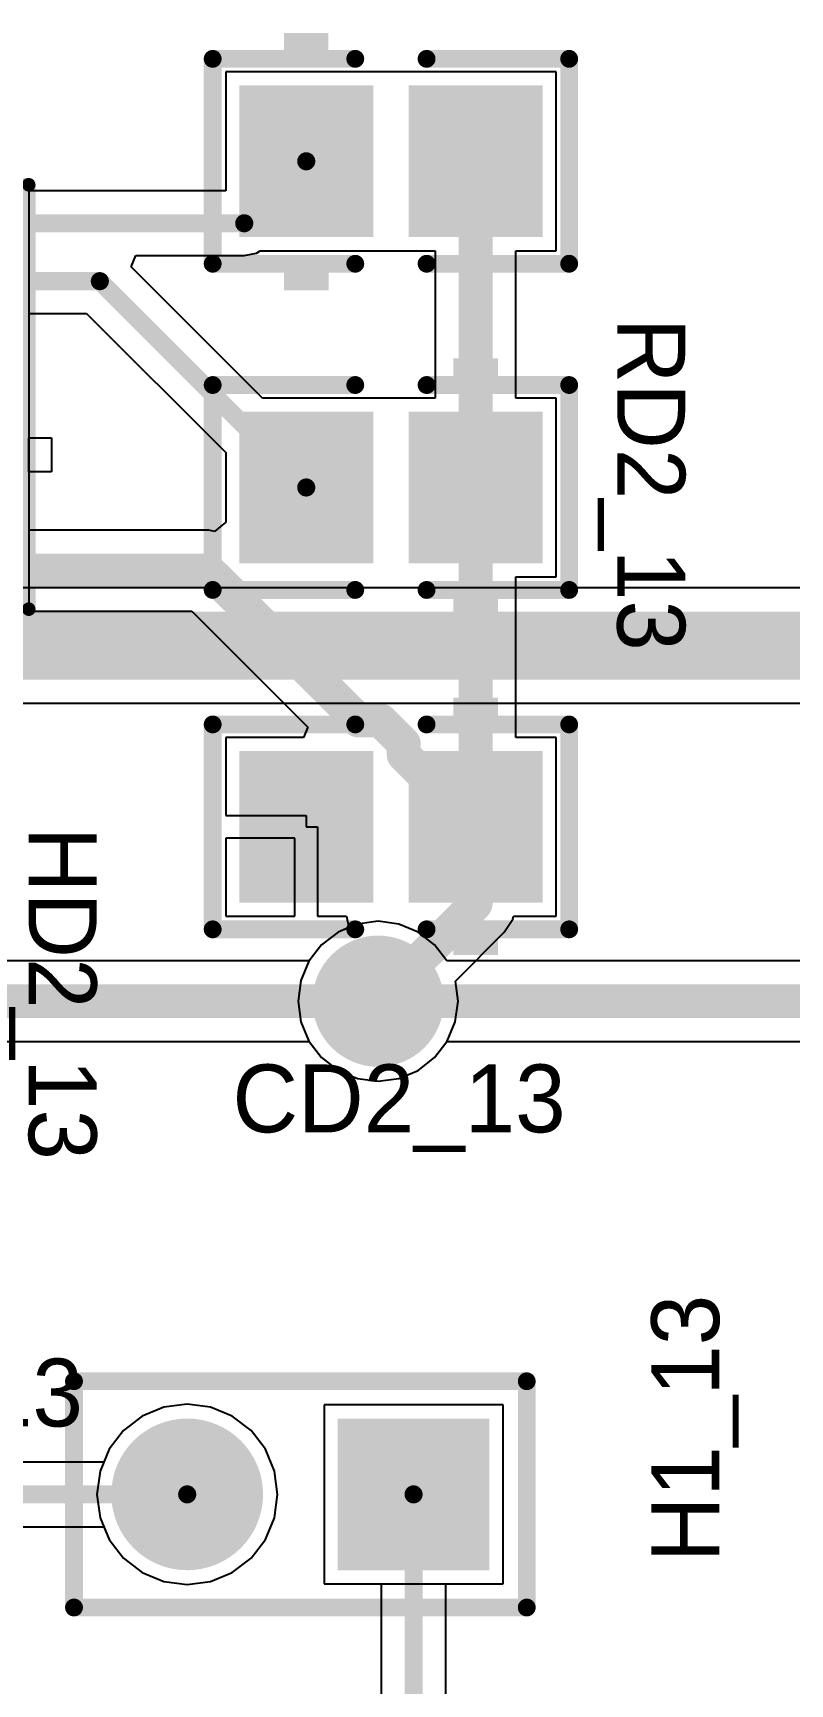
# Model space of a CAD drawing. Header units: millimetres. Extents: x 0.67 to 7.75, y 0.64 to 6.06.
# Drawn here: x 4.655 to 4.989, y 4.871 to 5.601 of the extents above; entities that cross this region are included whole.
import ezdxf

# ---------------------------------------------------------------- set-up
doc = ezdxf.new("R2010")
doc.units = ezdxf.units.MM
doc.header["$MEASUREMENT"] = 0
for name, color, linetype in [('BottomLayer', 5, 'Continuous'), ('BottomSolder', 6, 'Continuous'), ('Mechanical13', 56, 'Continuous'), ('Mechanical15', 56, 'Continuous'), ('MultiLayer', 9, 'Continuous'), ('PadHoleLayer', 156, 'Continuous'), ('TopLayer', 1, 'Continuous'), ('TopOverlay', 2, 'Continuous'), ('TopPaste', 8, 'Continuous'), ('TopSolder', 216, 'Continuous'), ('ViaHoleLayer', 16, 'Continuous')]:
    doc.layers.add(name, color=color, linetype=linetype)

# ---------------------------------------------------------------- blocks, each defined once
blk = doc.blocks.new('RU_14_330')
at = {"layer": 'Mechanical13'}
for p, q in [((-0.086, 0.07249), (-0.06601, 0.0525)), ((-0.086, 0.0525), (-0.06601, 0.07249)), ((-0.076, 0.0525), (-0.076, 0.07249)), ((-0.086, 0.0625), (-0.06601, 0.0625))]:
    blk.add_line(p, q, dxfattribs=at)
at = {"layer": 'Mechanical13', "const_width": 0.001}
for points in [[(-0.0885, -0.1005), (-0.0885, 0.1005)], [(-0.0885, 0.1005), (0.0885, 0.1005)], [(0.0885, -0.1005), (0.0885, 0.1005)], [(-0.126, 0.07077), (-0.126, 0.08277)], [(-0.126, 0.08277), (-0.0885, 0.08277)], [(-0.0885, 0.07077), (-0.0885, 0.08277)], [(0.0885, 0.08277), (0.126, 0.08277)], [(0.0885, 0.07077), (0.0885, 0.08277)], [(0.126, 0.07077), (0.126, 0.08277)], [(-0.126, 0.07077), (-0.0885, 0.07077)], [(0.0885, 0.07077), (0.126, 0.07077)], [(-0.126, 0.04518), (-0.126, 0.05718)], [(-0.126, 0.05718), (-0.0885, 0.05718)], [(-0.0885, 0.04518), (-0.0885, 0.05718)], [(0.0885, 0.05718), (0.126, 0.05718)], [(0.0885, 0.04518), (0.0885, 0.05718)], [(0.126, 0.04518), (0.126, 0.05718)], [(-0.126, 0.04518), (-0.0885, 0.04518)], [(0.0885, 0.04518), (0.126, 0.04518)], [(-0.126, 0.01959), (-0.126, 0.03159)], [(-0.126, 0.03159), (-0.0885, 0.03159)], [(-0.0885, 0.01959), (-0.0885, 0.03159)], [(0.0885, 0.03159), (0.126, 0.03159)], [(0.0885, 0.01959), (0.0885, 0.03159)], [(0.126, 0.01959), (0.126, 0.03159)], [(-0.126, 0.01959), (-0.0885, 0.01959)], [(0.0885, 0.01959), (0.126, 0.01959)], [(-0.126, -0.006), (-0.126, 0.006)], [(-0.126, 0.006), (-0.0885, 0.006)], [(-0.0885, -0.006), (-0.0885, 0.006)], [(0.0885, 0.006), (0.126, 0.006)], [(0.0885, -0.006), (0.0885, 0.006)], [(0.126, -0.006), (0.126, 0.006)], [(-0.126, -0.006), (-0.0885, -0.006)], [(0.0885, -0.006), (0.126, -0.006)], [(-0.126, -0.03159), (-0.126, -0.01959)], [(-0.126, -0.01959), (-0.0885, -0.01959)], [(-0.0885, -0.03159), (-0.0885, -0.01959)], [(0.0885, -0.01959), (0.126, -0.01959)], [(0.0885, -0.03159), (0.0885, -0.01959)], [(0.126, -0.03159), (0.126, -0.01959)], [(-0.126, -0.03159), (-0.0885, -0.03159)], [(0.0885, -0.03159), (0.126, -0.03159)], [(-0.126, -0.05718), (-0.126, -0.04518)], [(-0.126, -0.04518), (-0.0885, -0.04518)], [(-0.0885, -0.05718), (-0.0885, -0.04518)], [(0.0885, -0.04518), (0.126, -0.04518)], [(0.0885, -0.05718), (0.0885, -0.04518)], [(0.126, -0.05718), (0.126, -0.04518)], [(-0.126, -0.05718), (-0.0885, -0.05718)], [(0.0885, -0.05718), (0.126, -0.05718)], [(-0.126, -0.08277), (-0.126, -0.07077)], [(-0.126, -0.07077), (-0.0885, -0.07077)], [(-0.0885, -0.08277), (-0.0885, -0.07077)], [(0.0885, -0.07077), (0.126, -0.07077)], [(0.0885, -0.08277), (0.0885, -0.07077)], [(0.126, -0.08277), (0.126, -0.07077)], [(-0.126, -0.08277), (-0.0885, -0.08277)], [(0.0885, -0.08277), (0.126, -0.08277)], [(-0.0885, -0.1005), (0.0885, -0.1005)]]:
    blk.add_lwpolyline(points, dxfattribs=at)
at = {"layer": 'Mechanical13', "const_width": 0.0005}
for points in [[(-0.08875, 0.1005, 1), (-0.08825, 0.1005, 1)], [(-0.08875, 0.1005, 1), (-0.08825, 0.1005, 1)], [(0.08825, 0.1005, 1), (0.08875, 0.1005, 1)], [(0.08825, 0.1005, 1), (0.08875, 0.1005, 1)], [(-0.12625, 0.08277, 1), (-0.12575, 0.08277, 1)], [(-0.12625, 0.08277, 1), (-0.12575, 0.08277, 1)], [(-0.08875, 0.08277, 1), (-0.08825, 0.08277, 1)], [(-0.08875, 0.08277, 1), (-0.08825, 0.08277, 1)], [(0.08825, 0.08277, 1), (0.08875, 0.08277, 1)], [(0.08825, 0.08277, 1), (0.08875, 0.08277, 1)], [(0.12575, 0.08277, 1), (0.12625, 0.08277, 1)], [(0.12575, 0.08277, 1), (0.12625, 0.08277, 1)], [(-0.12625, 0.07077, 1), (-0.12575, 0.07077, 1)], [(-0.12625, 0.07077, 1), (-0.12575, 0.07077, 1)], [(-0.08875, 0.07077, 1), (-0.08825, 0.07077, 1)], [(-0.08875, 0.07077, 1), (-0.08825, 0.07077, 1)], [(0.08825, 0.07077, 1), (0.08875, 0.07077, 1)], [(0.08825, 0.07077, 1), (0.08875, 0.07077, 1)], [(0.12575, 0.07077, 1), (0.12625, 0.07077, 1)], [(0.12575, 0.07077, 1), (0.12625, 0.07077, 1)], [(-0.12625, 0.05718, 1), (-0.12575, 0.05718, 1)], [(-0.12625, 0.05718, 1), (-0.12575, 0.05718, 1)], [(-0.08875, 0.05718, 1), (-0.08825, 0.05718, 1)], [(-0.08875, 0.05718, 1), (-0.08825, 0.05718, 1)], [(0.08825, 0.05718, 1), (0.08875, 0.05718, 1)], [(0.08825, 0.05718, 1), (0.08875, 0.05718, 1)], [(0.12575, 0.05718, 1), (0.12625, 0.05718, 1)], [(0.12575, 0.05718, 1), (0.12625, 0.05718, 1)], [(-0.12625, 0.04518, 1), (-0.12575, 0.04518, 1)], [(-0.12625, 0.04518, 1), (-0.12575, 0.04518, 1)], [(-0.08875, 0.04518, 1), (-0.08825, 0.04518, 1)], [(-0.08875, 0.04518, 1), (-0.08825, 0.04518, 1)], [(0.08825, 0.04518, 1), (0.08875, 0.04518, 1)], [(0.08825, 0.04518, 1), (0.08875, 0.04518, 1)], [(0.12575, 0.04518, 1), (0.12625, 0.04518, 1)], [(0.12575, 0.04518, 1), (0.12625, 0.04518, 1)], [(-0.12625, 0.03159, 1), (-0.12575, 0.03159, 1)], [(-0.12625, 0.03159, 1), (-0.12575, 0.03159, 1)], [(-0.08875, 0.03159, 1), (-0.08825, 0.03159, 1)], [(-0.08875, 0.03159, 1), (-0.08825, 0.03159, 1)], [(0.08825, 0.03159, 1), (0.08875, 0.03159, 1)], [(0.08825, 0.03159, 1), (0.08875, 0.03159, 1)], [(0.12575, 0.03159, 1), (0.12625, 0.03159, 1)], [(0.12575, 0.03159, 1), (0.12625, 0.03159, 1)], [(-0.12625, 0.01959, 1), (-0.12575, 0.01959, 1)], [(-0.12625, 0.01959, 1), (-0.12575, 0.01959, 1)], [(-0.08875, 0.01959, 1), (-0.08825, 0.01959, 1)], [(-0.08875, 0.01959, 1), (-0.08825, 0.01959, 1)], [(0.08825, 0.01959, 1), (0.08875, 0.01959, 1)], [(0.08825, 0.01959, 1), (0.08875, 0.01959, 1)], [(0.12575, 0.01959, 1), (0.12625, 0.01959, 1)], [(0.12575, 0.01959, 1), (0.12625, 0.01959, 1)], [(-0.12625, 0.006, 1), (-0.12575, 0.006, 1)], [(-0.12625, 0.006, 1), (-0.12575, 0.006, 1)], [(-0.08875, 0.006, 1), (-0.08825, 0.006, 1)], [(-0.08875, 0.006, 1), (-0.08825, 0.006, 1)], [(0.08825, 0.006, 1), (0.08875, 0.006, 1)], [(0.08825, 0.006, 1), (0.08875, 0.006, 1)], [(0.12575, 0.006, 1), (0.12625, 0.006, 1)], [(0.12575, 0.006, 1), (0.12625, 0.006, 1)], [(-0.12625, -0.006, 1), (-0.12575, -0.006, 1)], [(-0.12625, -0.006, 1), (-0.12575, -0.006, 1)], [(-0.08875, -0.006, 1), (-0.08825, -0.006, 1)], [(-0.08875, -0.006, 1), (-0.08825, -0.006, 1)], [(0.08825, -0.006, 1), (0.08875, -0.006, 1)], [(0.08825, -0.006, 1), (0.08875, -0.006, 1)], [(0.12575, -0.006, 1), (0.12625, -0.006, 1)], [(0.12575, -0.006, 1), (0.12625, -0.006, 1)], [(-0.12625, -0.01959, 1), (-0.12575, -0.01959, 1)], [(-0.12625, -0.01959, 1), (-0.12575, -0.01959, 1)], [(-0.08875, -0.01959, 1), (-0.08825, -0.01959, 1)], [(-0.08875, -0.01959, 1), (-0.08825, -0.01959, 1)], [(0.08825, -0.01959, 1), (0.08875, -0.01959, 1)], [(0.08825, -0.01959, 1), (0.08875, -0.01959, 1)], [(0.12575, -0.01959, 1), (0.12625, -0.01959, 1)], [(0.12575, -0.01959, 1), (0.12625, -0.01959, 1)], [(-0.12625, -0.03159, 1), (-0.12575, -0.03159, 1)], [(-0.12625, -0.03159, 1), (-0.12575, -0.03159, 1)], [(-0.08875, -0.03159, 1), (-0.08825, -0.03159, 1)], [(-0.08875, -0.03159, 1), (-0.08825, -0.03159, 1)], [(0.08825, -0.03159, 1), (0.08875, -0.03159, 1)], [(0.08825, -0.03159, 1), (0.08875, -0.03159, 1)], [(0.12575, -0.03159, 1), (0.12625, -0.03159, 1)], [(0.12575, -0.03159, 1), (0.12625, -0.03159, 1)], [(-0.12625, -0.04518, 1), (-0.12575, -0.04518, 1)], [(-0.12625, -0.04518, 1), (-0.12575, -0.04518, 1)], [(-0.08875, -0.04518, 1), (-0.08825, -0.04518, 1)], [(-0.08875, -0.04518, 1), (-0.08825, -0.04518, 1)], [(0.08825, -0.04518, 1), (0.08875, -0.04518, 1)], [(0.08825, -0.04518, 1), (0.08875, -0.04518, 1)], [(0.12575, -0.04518, 1), (0.12625, -0.04518, 1)], [(0.12575, -0.04518, 1), (0.12625, -0.04518, 1)], [(-0.12625, -0.05718, 1), (-0.12575, -0.05718, 1)], [(-0.12625, -0.05718, 1), (-0.12575, -0.05718, 1)], [(-0.08875, -0.05718, 1), (-0.08825, -0.05718, 1)], [(-0.08875, -0.05718, 1), (-0.08825, -0.05718, 1)], [(0.08825, -0.05718, 1), (0.08875, -0.05718, 1)], [(0.08825, -0.05718, 1), (0.08875, -0.05718, 1)], [(0.12575, -0.05718, 1), (0.12625, -0.05718, 1)], [(0.12575, -0.05718, 1), (0.12625, -0.05718, 1)], [(-0.12625, -0.07077, 1), (-0.12575, -0.07077, 1)], [(-0.12625, -0.07077, 1), (-0.12575, -0.07077, 1)], [(-0.08875, -0.07077, 1), (-0.08825, -0.07077, 1)], [(-0.08875, -0.07077, 1), (-0.08825, -0.07077, 1)], [(0.08825, -0.07077, 1), (0.08875, -0.07077, 1)], [(0.08825, -0.07077, 1), (0.08875, -0.07077, 1)], [(0.12575, -0.07077, 1), (0.12625, -0.07077, 1)], [(0.12575, -0.07077, 1), (0.12625, -0.07077, 1)], [(-0.12625, -0.08277, 1), (-0.12575, -0.08277, 1)], [(-0.12625, -0.08277, 1), (-0.12575, -0.08277, 1)], [(-0.08875, -0.08277, 1), (-0.08825, -0.08277, 1)], [(-0.08875, -0.08277, 1), (-0.08825, -0.08277, 1)], [(0.08825, -0.08277, 1), (0.08875, -0.08277, 1)], [(0.08825, -0.08277, 1), (0.08875, -0.08277, 1)], [(0.12575, -0.08277, 1), (0.12625, -0.08277, 1)], [(0.12575, -0.08277, 1), (0.12625, -0.08277, 1)], [(-0.08875, -0.1005, 1), (-0.08825, -0.1005, 1)], [(-0.08875, -0.1005, 1), (-0.08825, -0.1005, 1)], [(0.08825, -0.1005, 1), (0.08875, -0.1005, 1)], [(0.08825, -0.1005, 1), (0.08875, -0.1005, 1)]]:
    blk.add_lwpolyline(points, format="xyb", close=True, dxfattribs=at)
at = {"layer": 'Mechanical13'}
blk.add_lwpolyline([(0.012, 0.1005, -1), (-0.012, 0.1005)], format="xyb", dxfattribs=at)
for points in [[(-0.012, 0.1005, 1), (-0.012, 0.1005, 1)], [(0.012, 0.1005, 1), (0.012, 0.1005, 1)]]:
    blk.add_lwpolyline(points, format="xyb", close=True, dxfattribs=at)
at = {"layer": 'Mechanical15'}
for p, q in [((-0.0985, 0.09377), (-0.0985, 0.1105)), ((-0.0985, 0.1105), (0.0985, 0.1105)), ((0.0985, 0.1105), (0.0985, 0.09377)), ((-0.15, -0.09377), (-0.15, 0.09377)), ((-0.15, 0.09377), (-0.0985, 0.09377)), ((0.0985, 0.09377), (0.15, 0.09377)), ((0.15, 0.09377), (0.15, -0.09377)), ((-0.0985, -0.09377), (-0.15, -0.09377)), ((-0.0985, -0.1105), (-0.0985, -0.09377)), ((0.15, -0.09377), (0.0985, -0.09377)), ((0.0985, -0.09377), (0.0985, -0.1105)), ((0.0985, -0.1105), (-0.0985, -0.1105))]:
    blk.add_line(p, q, dxfattribs=at)
at = {"layer": 'Mechanical15', "const_width": 0.006}
for points in [[(-0.0985, 0.1105), (0.0985, 0.1105)], [(-0.0985, 0.09377), (-0.0985, 0.1105)], [(0.0985, 0.09377), (0.0985, 0.1105)], [(-0.15, 0.09377), (-0.0985, 0.09377)], [(-0.15, -0.09377), (-0.15, 0.09377)], [(0.0985, 0.09377), (0.15, 0.09377)], [(0.15, -0.09377), (0.15, 0.09377)], [(-0.15, -0.09377), (-0.0985, -0.09377)], [(-0.0985, -0.1105), (-0.0985, -0.09377)], [(0.0985, -0.1105), (0.0985, -0.09377)], [(0.0985, -0.09377), (0.15, -0.09377)], [(-0.0985, -0.1105), (0.0985, -0.1105)]]:
    blk.add_lwpolyline(points, dxfattribs=at)
at = {"layer": 'Mechanical15', "const_width": 0.003}
for points in [[(-0.1, 0.1105, 1), (-0.097, 0.1105, 1)], [(-0.1, 0.1105, 1), (-0.097, 0.1105, 1)], [(0.097, 0.1105, 1), (0.1, 0.1105, 1)], [(0.097, 0.1105, 1), (0.1, 0.1105, 1)], [(-0.1515, 0.09377, 1), (-0.1485, 0.09377, 1)], [(-0.1515, 0.09377, 1), (-0.1485, 0.09377, 1)], [(-0.1, 0.09377, 1), (-0.097, 0.09377, 1)], [(-0.1, 0.09377, 1), (-0.097, 0.09377, 1)], [(0.097, 0.09377, 1), (0.1, 0.09377, 1)], [(0.097, 0.09377, 1), (0.1, 0.09377, 1)], [(0.1485, 0.09377, 1), (0.1515, 0.09377, 1)], [(0.1485, 0.09377, 1), (0.1515, 0.09377, 1)], [(-0.1515, -0.09377, 1), (-0.1485, -0.09377, 1)], [(-0.1515, -0.09377, 1), (-0.1485, -0.09377, 1)], [(-0.1, -0.09377, 1), (-0.097, -0.09377, 1)], [(-0.1, -0.09377, 1), (-0.097, -0.09377, 1)], [(0.097, -0.09377, 1), (0.1, -0.09377, 1)], [(0.097, -0.09377, 1), (0.1, -0.09377, 1)], [(0.1485, -0.09377, 1), (0.1515, -0.09377, 1)], [(0.1485, -0.09377, 1), (0.1515, -0.09377, 1)], [(-0.1, -0.1105, 1), (-0.097, -0.1105, 1)], [(-0.1, -0.1105, 1), (-0.097, -0.1105, 1)], [(0.097, -0.1105, 1), (0.1, -0.1105, 1)], [(0.097, -0.1105, 1), (0.1, -0.1105, 1)]]:
    blk.add_lwpolyline(points, format="xyb", close=True, dxfattribs=at)
at = {"layer": 'TopLayer'}
for points in [[(-0.14, 0.06977), (-0.082, 0.06977), (-0.14, 0.08377), (-0.082, 0.08377)], [(0.082, 0.06977), (0.14, 0.06977), (0.082, 0.08377), (0.14, 0.08377)], [(-0.14, 0.04418), (-0.082, 0.04418), (-0.14, 0.05818), (-0.082, 0.05818)], [(0.082, 0.04418), (0.14, 0.04418), (0.082, 0.05818), (0.14, 0.05818)], [(-0.14, 0.01859), (-0.082, 0.01859), (-0.14, 0.03259), (-0.082, 0.03259)], [(0.082, 0.01859), (0.14, 0.01859), (0.082, 0.03259), (0.14, 0.03259)], [(-0.14, -0.007), (-0.082, -0.007), (-0.14, 0.007), (-0.082, 0.007)], [(0.082, -0.007), (0.14, -0.007), (0.082, 0.007), (0.14, 0.007)], [(-0.14, -0.03259), (-0.082, -0.03259), (-0.14, -0.01859), (-0.082, -0.01859)], [(0.082, -0.03259), (0.14, -0.03259), (0.082, -0.01859), (0.14, -0.01859)], [(-0.14, -0.05818), (-0.082, -0.05818), (-0.14, -0.04418), (-0.082, -0.04418)], [(0.082, -0.05818), (0.14, -0.05818), (0.082, -0.04418), (0.14, -0.04418)], [(-0.14, -0.08377), (-0.082, -0.08377), (-0.14, -0.06977), (-0.082, -0.06977)], [(0.082, -0.08377), (0.14, -0.08377), (0.082, -0.06977), (0.14, -0.06977)]]:
    blk.add_solid(points, dxfattribs=at)
at = {"layer": 'TopOverlay'}
for p, q in [((-0.1335, 0.11076), (-0.11351, 0.09077)), ((-0.1335, 0.09077), (-0.11351, 0.11076)), ((-0.1235, 0.09077), (-0.1235, 0.11076)), ((-0.1335, 0.10077), (-0.11351, 0.10077)), ((0.15, -0.03309), (0.15, -0.01809)), ((0.15, -0.01809), (0.16, -0.01809)), ((0.16, -0.01809), (0.16, -0.03309)), ((0.16, -0.03309), (0.15, -0.03309))]:
    blk.add_line(p, q, dxfattribs=at)
at = {"layer": 'TopOverlay', "const_width": 0.006}
for points in [[(-0.0935, 0.09687), (-0.0935, 0.1055)], [(-0.0935, 0.1055), (0.0935, 0.1055)], [(0.0935, 0.09687), (0.0935, 0.1055)], [(-0.0935, -0.1055), (-0.0935, -0.09687)], [(0.0935, -0.1055), (0.0935, -0.09687)], [(-0.0935, -0.1055), (0.0935, -0.1055)]]:
    blk.add_lwpolyline(points, dxfattribs=at)
at = {"layer": 'TopOverlay', "const_width": 0.003}
for points in [[(-0.095, 0.1055, 1), (-0.092, 0.1055, 1)], [(-0.095, 0.1055, 1), (-0.092, 0.1055, 1)], [(0.092, 0.1055, 1), (0.095, 0.1055, 1)], [(0.092, 0.1055, 1), (0.095, 0.1055, 1)], [(-0.095, 0.09687, 1), (-0.092, 0.09687, 1)], [(0.092, 0.09687, 1), (0.095, 0.09687, 1)], [(-0.095, -0.09687, 1), (-0.092, -0.09687, 1)], [(0.092, -0.09687, 1), (0.095, -0.09687, 1)], [(-0.095, -0.1055, 1), (-0.092, -0.1055, 1)], [(-0.095, -0.1055, 1), (-0.092, -0.1055, 1)], [(0.092, -0.1055, 1), (0.095, -0.1055, 1)], [(0.092, -0.1055, 1), (0.095, -0.1055, 1)]]:
    blk.add_lwpolyline(points, format="xyb", close=True, dxfattribs=at)
at = {"layer": 'TopPaste'}
for points in [[(-0.14, 0.06977), (-0.082, 0.06977), (-0.14, 0.08377), (-0.082, 0.08377)], [(0.082, 0.06977), (0.14, 0.06977), (0.082, 0.08377), (0.14, 0.08377)], [(-0.14, 0.04418), (-0.082, 0.04418), (-0.14, 0.05818), (-0.082, 0.05818)], [(0.082, 0.04418), (0.14, 0.04418), (0.082, 0.05818), (0.14, 0.05818)], [(-0.14, 0.01859), (-0.082, 0.01859), (-0.14, 0.03259), (-0.082, 0.03259)], [(0.082, 0.01859), (0.14, 0.01859), (0.082, 0.03259), (0.14, 0.03259)], [(-0.14, -0.007), (-0.082, -0.007), (-0.14, 0.007), (-0.082, 0.007)], [(0.082, -0.007), (0.14, -0.007), (0.082, 0.007), (0.14, 0.007)], [(-0.14, -0.03259), (-0.082, -0.03259), (-0.14, -0.01859), (-0.082, -0.01859)], [(0.082, -0.03259), (0.14, -0.03259), (0.082, -0.01859), (0.14, -0.01859)], [(-0.14, -0.05818), (-0.082, -0.05818), (-0.14, -0.04418), (-0.082, -0.04418)], [(0.082, -0.05818), (0.14, -0.05818), (0.082, -0.04418), (0.14, -0.04418)], [(-0.14, -0.08377), (-0.082, -0.08377), (-0.14, -0.06977), (-0.082, -0.06977)], [(0.082, -0.08377), (0.14, -0.08377), (0.082, -0.06977), (0.14, -0.06977)]]:
    blk.add_solid(points, dxfattribs=at)
at = {"layer": 'TopSolder'}
for points in [[(-0.14, 0.06977), (-0.082, 0.06977), (-0.14, 0.08377), (-0.082, 0.08377)], [(0.082, 0.06977), (0.14, 0.06977), (0.082, 0.08377), (0.14, 0.08377)], [(-0.14, 0.04418), (-0.082, 0.04418), (-0.14, 0.05818), (-0.082, 0.05818)], [(0.082, 0.04418), (0.14, 0.04418), (0.082, 0.05818), (0.14, 0.05818)], [(-0.14, 0.01859), (-0.082, 0.01859), (-0.14, 0.03259), (-0.082, 0.03259)], [(0.082, 0.01859), (0.14, 0.01859), (0.082, 0.03259), (0.14, 0.03259)], [(-0.14, -0.007), (-0.082, -0.007), (-0.14, 0.007), (-0.082, 0.007)], [(0.082, -0.007), (0.14, -0.007), (0.082, 0.007), (0.14, 0.007)], [(-0.14, -0.03259), (-0.082, -0.03259), (-0.14, -0.01859), (-0.082, -0.01859)], [(0.082, -0.03259), (0.14, -0.03259), (0.082, -0.01859), (0.14, -0.01859)], [(-0.14, -0.05818), (-0.082, -0.05818), (-0.14, -0.04418), (-0.082, -0.04418)], [(0.082, -0.05818), (0.14, -0.05818), (0.082, -0.04418), (0.14, -0.04418)], [(-0.14, -0.08377), (-0.082, -0.08377), (-0.14, -0.06977), (-0.082, -0.06977)], [(0.082, -0.08377), (0.14, -0.08377), (0.082, -0.06977), (0.14, -0.06977)]]:
    blk.add_solid(points, dxfattribs=at)
blk = doc.blocks.new('CC2012_0805_331')
at = {"layer": 'TopLayer'}
for points in [[(-0.06299, -0.02953), (-0.01181, -0.02953), (-0.06299, 0.02953), (-0.01181, 0.02953)], [(0.01181, -0.02953), (0.06299, -0.02953), (0.01181, 0.02953), (0.06299, 0.02953)]]:
    blk.add_solid(points, dxfattribs=at)
at = {"layer": 'TopOverlay', "const_width": 0.00787}
for points in [[(-0.07874, 0.04528), (-0.07874, -0.04528)], [(-0.01575, 0.04528), (-0.07874, 0.04528)], [(0.07874, 0.04528), (0.01575, 0.04528)], [(0.07874, 0.04528), (0.07874, -0.04528)], [(-0.01575, -0.04528), (-0.07874, -0.04528)], [(0.07874, -0.04528), (0.01575, -0.04528)]]:
    blk.add_lwpolyline(points, dxfattribs=at)
at = {"layer": 'TopOverlay', "const_width": 0.00394}
for points in [[(-0.08071, 0.04528, 1), (-0.07677, 0.04528, 1)], [(-0.08071, 0.04528, 1), (-0.07677, 0.04528, 1)], [(-0.01772, 0.04528, 1), (-0.01378, 0.04528, 1)], [(0.01378, 0.04528, 1), (0.01772, 0.04528, 1)], [(0.07677, 0.04528, 1), (0.08071, 0.04528, 1)], [(0.07677, 0.04528, 1), (0.08071, 0.04528, 1)], [(-0.08071, -0.04528, 1), (-0.07677, -0.04528, 1)], [(-0.08071, -0.04528, 1), (-0.07677, -0.04528, 1)], [(-0.01772, -0.04528, 1), (-0.01378, -0.04528, 1)], [(0.01378, -0.04528, 1), (0.01772, -0.04528, 1)], [(0.07677, -0.04528, 1), (0.08071, -0.04528, 1)], [(0.07677, -0.04528, 1), (0.08071, -0.04528, 1)]]:
    blk.add_lwpolyline(points, format="xyb", close=True, dxfattribs=at)
at = {"layer": 'TopOverlay'}
for points in [[(-0.04724, 0.04882), (-0.02756, 0.04882), (-0.04724, 0.05669), (-0.02756, 0.05669)], [(-0.04725, -0.05709), (-0.02756, -0.05709), (-0.04725, -0.04921), (-0.02756, -0.04921)]]:
    blk.add_solid(points, dxfattribs=at)
at = {"layer": 'TopPaste'}
for points in [[(-0.06299, -0.02953), (-0.01181, -0.02953), (-0.06299, 0.02953), (-0.01181, 0.02953)], [(0.01181, -0.02953), (0.06299, -0.02953), (0.01181, 0.02953), (0.06299, 0.02953)]]:
    blk.add_solid(points, dxfattribs=at)
at = {"layer": 'TopSolder'}
for points in [[(-0.06699, -0.03353), (-0.00781, -0.03353), (-0.06699, 0.03353), (-0.00781, 0.03353)], [(0.00781, -0.03353), (0.06699, -0.03353), (0.00781, 0.03353), (0.06699, 0.03353)]]:
    blk.add_solid(points, dxfattribs=at)
blk = doc.blocks.new('CC2012_0805_332')
at = {"layer": 'TopLayer'}
for points in [[(-0.06299, -0.02953), (-0.01181, -0.02953), (-0.06299, 0.02953), (-0.01181, 0.02953)], [(0.01181, -0.02953), (0.06299, -0.02953), (0.01181, 0.02953), (0.06299, 0.02953)]]:
    blk.add_solid(points, dxfattribs=at)
at = {"layer": 'TopOverlay', "const_width": 0.00787}
for points in [[(-0.07874, -0.04528), (-0.07874, 0.04528)], [(-0.07874, 0.04528), (-0.01575, 0.04528)], [(0.01575, 0.04528), (0.07874, 0.04528)], [(0.07874, -0.04528), (0.07874, 0.04528)], [(-0.07874, -0.04528), (-0.01575, -0.04528)], [(0.01575, -0.04528), (0.07874, -0.04528)]]:
    blk.add_lwpolyline(points, dxfattribs=at)
at = {"layer": 'TopOverlay', "const_width": 0.00394}
for points in [[(-0.08071, 0.04528, 1), (-0.07677, 0.04528, 1)], [(-0.08071, 0.04528, 1), (-0.07677, 0.04528, 1)], [(-0.01772, 0.04528, 1), (-0.01378, 0.04528, 1)], [(0.01378, 0.04528, 1), (0.01772, 0.04528, 1)], [(0.07677, 0.04528, 1), (0.08071, 0.04528, 1)], [(0.07677, 0.04528, 1), (0.08071, 0.04528, 1)], [(-0.08071, -0.04528, 1), (-0.07677, -0.04528, 1)], [(-0.08071, -0.04528, 1), (-0.07677, -0.04528, 1)], [(-0.01772, -0.04528, 1), (-0.01378, -0.04528, 1)], [(0.01378, -0.04528, 1), (0.01772, -0.04528, 1)], [(0.07677, -0.04528, 1), (0.08071, -0.04528, 1)], [(0.07677, -0.04528, 1), (0.08071, -0.04528, 1)]]:
    blk.add_lwpolyline(points, format="xyb", close=True, dxfattribs=at)
at = {"layer": 'TopOverlay'}
for points in [[(-0.04727, 0.04882), (-0.02758, 0.04882), (-0.04727, 0.05669), (-0.02758, 0.05669)], [(-0.04724, -0.05707), (-0.02756, -0.05707), (-0.04724, -0.04919), (-0.02756, -0.04919)]]:
    blk.add_solid(points, dxfattribs=at)
at = {"layer": 'TopPaste'}
for points in [[(-0.06299, -0.02953), (-0.01181, -0.02953), (-0.06299, 0.02953), (-0.01181, 0.02953)], [(0.01181, -0.02953), (0.06299, -0.02953), (0.01181, 0.02953), (0.06299, 0.02953)]]:
    blk.add_solid(points, dxfattribs=at)
at = {"layer": 'TopSolder'}
for points in [[(-0.06699, -0.03353), (-0.00781, -0.03353), (-0.06699, 0.03353), (-0.00781, 0.03353)], [(0.00781, -0.03353), (0.06699, -0.03353), (0.00781, 0.03353), (0.06699, 0.03353)]]:
    blk.add_solid(points, dxfattribs=at)
blk = doc.blocks.new('HDR1X2_345')
at = {"layer": 'BottomLayer', "const_width": 0.02953}
blk.add_lwpolyline([(0.08524, 0, 1), (0.11476, 0, 1)], format="xyb", close=True, dxfattribs=at)
at = {"layer": 'BottomLayer'}
blk.add_solid([(-0.02953, -0.02953), (0.02953, -0.02953), (-0.02953, 0.02953), (0.02953, 0.02953)], dxfattribs=at)
at = {"layer": 'BottomSolder', "const_width": 0.03353}
blk.add_lwpolyline([(0.08324, 0, 1), (0.11676, 0, 1)], format="xyb", close=True, dxfattribs=at)
at = {"layer": 'BottomSolder'}
blk.add_solid([(-0.03353, -0.03353), (0.03353, -0.03353), (-0.03353, 0.03353), (0.03353, 0.03353)], dxfattribs=at)
at = {"layer": 'MultiLayer', "const_width": 0.02953}
blk.add_lwpolyline([(0.08524, 0, 1), (0.11476, 0, 1)], format="xyb", close=True, dxfattribs=at)
at = {"layer": 'MultiLayer'}
blk.add_solid([(-0.02953, -0.02953), (0.02953, -0.02953), (-0.02953, 0.02953), (0.02953, 0.02953)], dxfattribs=at)
at = {"layer": 'PadHoleLayer', "const_width": 0.01772}
for points in [[(-0.00886, 0, 1), (0.00886, 0, 1)], [(0.09114, 0, 1), (0.10886, 0, 1)]]:
    blk.add_lwpolyline(points, format="xyb", close=True, dxfattribs=at)
at = {"layer": 'TopLayer', "const_width": 0.02953}
blk.add_lwpolyline([(0.08524, 0, 1), (0.11476, 0, 1)], format="xyb", close=True, dxfattribs=at)
at = {"layer": 'TopLayer'}
blk.add_solid([(-0.02953, -0.02953), (0.02953, -0.02953), (-0.02953, 0.02953), (0.02953, 0.02953)], dxfattribs=at)
at = {"layer": 'TopOverlay', "const_width": 0.00787}
for points in [[(-0.05, 0.05), (-0.05, -0.05)], [(0.15, 0.05), (-0.05, 0.05)], [(0.15, 0.05), (0.15, -0.05)], [(0.15, -0.05), (-0.05, -0.05)]]:
    blk.add_lwpolyline(points, dxfattribs=at)
at = {"layer": 'TopOverlay', "const_width": 0.00394}
for points in [[(-0.05197, 0.05, 1), (-0.04803, 0.05, 1)], [(-0.05197, 0.05, 1), (-0.04803, 0.05, 1)], [(0.14803, 0.05, 1), (0.15197, 0.05, 1)], [(0.14803, 0.05, 1), (0.15197, 0.05, 1)], [(-0.05197, -0.05, 1), (-0.04803, -0.05, 1)], [(-0.05197, -0.05, 1), (-0.04803, -0.05, 1)], [(0.14803, -0.05, 1), (0.15197, -0.05, 1)], [(0.14803, -0.05, 1), (0.15197, -0.05, 1)]]:
    blk.add_lwpolyline(points, format="xyb", close=True, dxfattribs=at)
at = {"layer": 'TopSolder', "const_width": 0.03353}
blk.add_lwpolyline([(0.08324, 0, 1), (0.11676, 0, 1)], format="xyb", close=True, dxfattribs=at)
at = {"layer": 'TopSolder'}
blk.add_solid([(-0.03353, -0.03353), (0.03353, -0.03353), (-0.03353, 0.03353), (0.03353, 0.03353)], dxfattribs=at)
blk = doc.blocks.new('CC2012_0805_349')
at = {"layer": 'TopLayer'}
for points in [[(-0.06299, -0.02953), (-0.01181, -0.02953), (-0.06299, 0.02953), (-0.01181, 0.02953)], [(0.01181, -0.02953), (0.06299, -0.02953), (0.01181, 0.02953), (0.06299, 0.02953)]]:
    blk.add_solid(points, dxfattribs=at)
at = {"layer": 'TopOverlay', "const_width": 0.00787}
for points in [[(-0.07874, 0.04528), (-0.07874, -0.04528)], [(-0.01575, 0.04528), (-0.07874, 0.04528)], [(0.07874, 0.04528), (0.01575, 0.04528)], [(0.07874, 0.04528), (0.07874, -0.04528)], [(-0.01575, -0.04528), (-0.07874, -0.04528)], [(0.07874, -0.04528), (0.01575, -0.04528)]]:
    blk.add_lwpolyline(points, dxfattribs=at)
at = {"layer": 'TopOverlay', "const_width": 0.00394}
for points in [[(-0.08071, 0.04528, 1), (-0.07677, 0.04528, 1)], [(-0.08071, 0.04528, 1), (-0.07677, 0.04528, 1)], [(-0.01772, 0.04528, 1), (-0.01378, 0.04528, 1)], [(0.01378, 0.04528, 1), (0.01772, 0.04528, 1)], [(0.07677, 0.04528, 1), (0.08071, 0.04528, 1)], [(0.07677, 0.04528, 1), (0.08071, 0.04528, 1)], [(-0.08071, -0.04528, 1), (-0.07677, -0.04528, 1)], [(-0.08071, -0.04528, 1), (-0.07677, -0.04528, 1)], [(-0.01772, -0.04528, 1), (-0.01378, -0.04528, 1)], [(0.01378, -0.04528, 1), (0.01772, -0.04528, 1)], [(0.07677, -0.04528, 1), (0.08071, -0.04528, 1)], [(0.07677, -0.04528, 1), (0.08071, -0.04528, 1)]]:
    blk.add_lwpolyline(points, format="xyb", close=True, dxfattribs=at)
at = {"layer": 'TopOverlay'}
for points in [[(-0.04726, 0.04882), (-0.02757, 0.04882), (-0.04726, 0.05669), (-0.02757, 0.05669)], [(-0.04725, -0.05707), (-0.02756, -0.05707), (-0.04725, -0.0492), (-0.02756, -0.0492)]]:
    blk.add_solid(points, dxfattribs=at)
at = {"layer": 'TopPaste'}
for points in [[(-0.06299, -0.02953), (-0.01181, -0.02953), (-0.06299, 0.02953), (-0.01181, 0.02953)], [(0.01181, -0.02953), (0.06299, -0.02953), (0.01181, 0.02953), (0.06299, 0.02953)]]:
    blk.add_solid(points, dxfattribs=at)
at = {"layer": 'TopSolder'}
for points in [[(-0.06699, -0.03353), (-0.00781, -0.03353), (-0.06699, 0.03353), (-0.00781, 0.03353)], [(0.00781, -0.03353), (0.06699, -0.03353), (0.00781, 0.03353), (0.06699, 0.03353)]]:
    blk.add_solid(points, dxfattribs=at)

msp = doc.modelspace()

# ---------------------------------------------------------------- linework, layer by layer
at = {"layer": 'BottomLayer'}
for p, q in [((5.015, 5.35549), (4.04967, 5.35549)), ((4.05409, 5.30451), (4.99353, 5.30451)), ((4.78949, 5.20343), (4.78218, 5.19782)), ((4.798, 5.20696), (4.78949, 5.20343)), ((4.80714, 5.20816), (4.798, 5.20696)), ((4.81628, 5.20696), (4.80714, 5.20816)), ((4.82479, 5.20343), (4.81628, 5.20696)), ((4.8321, 5.19782), (4.82479, 5.20343)), ((4.78218, 5.19782), (4.77672, 5.1907)), ((4.83757, 5.1907), (4.8321, 5.19782)), ((4.77672, 5.1907), (4.62778, 5.1907)), ((5.36327, 5.1907), (4.83757, 5.1907)), ((4.62126, 5.15502), (4.77672, 5.15502)), ((4.77672, 5.15502), (4.78218, 5.1479)), ((4.8321, 5.1479), (4.83757, 5.15502)), ((4.83757, 5.15502), (5.37543, 5.15502)), ((4.78218, 5.1479), (4.78949, 5.14229)), ((4.82479, 5.14229), (4.8321, 5.1479)), ((4.78949, 5.14229), (4.798, 5.13876)), ((4.798, 5.13876), (4.80714, 5.13756)), ((4.80714, 5.13756), (4.81628, 5.13876)), ((4.81628, 5.13876), (4.82479, 5.14229)), ((4.71248, 4.9934), (4.70286, 4.98941)), ((4.7228, 4.99475), (4.71248, 4.9934)), ((4.73311, 4.9934), (4.7228, 4.99475)), ((4.74273, 4.98941), (4.73311, 4.9934)), ((4.86232, 4.99441), (4.78327, 4.99441)), ((4.78327, 4.99441), (4.78327, 4.91536)), ((4.86232, 4.91536), (4.86232, 4.99441)), ((4.70286, 4.98941), (4.6946, 4.98308)), ((4.75099, 4.98308), (4.74273, 4.98941)), ((4.6946, 4.98308), (4.68827, 4.97482)), ((4.75732, 4.97482), (4.75099, 4.98308)), ((4.68827, 4.97482), (4.68429, 4.9652)), ((4.76131, 4.9652), (4.75732, 4.97482)), ((4.68429, 4.9652), (4.68293, 4.95489)), ((4.76266, 4.95489), (4.76131, 4.9652)), ((4.68293, 4.95489), (4.68429, 4.94457)), ((4.76131, 4.94457), (4.76266, 4.95489)), ((4.68429, 4.94457), (4.68827, 4.93495)), ((4.75732, 4.93495), (4.76131, 4.94457)), ((4.68827, 4.93495), (4.6946, 4.92669)), ((4.75099, 4.92669), (4.75732, 4.93495)), ((4.6946, 4.92669), (4.70286, 4.92036)), ((4.74273, 4.92036), (4.75099, 4.92669)), ((4.70286, 4.92036), (4.71248, 4.91638)), ((4.73311, 4.91638), (4.74273, 4.92036)), ((4.71248, 4.91638), (4.7228, 4.91502)), ((4.7228, 4.91502), (4.73311, 4.91638)), ((4.78327, 4.91536), (4.86232, 4.91536))]:
    msp.add_line(p, q, dxfattribs=at)
for points, const_width in [([(3.03, 5.33), (5.015, 5.33)], 0.03), ([(4.36602, 5.17286), (4.80714, 5.17286)], 0.015), ([(4.80714, 5.17286), (6.78786, 5.17286)], 0.015)]:
    msp.add_lwpolyline(points, dxfattribs=dict(at, const_width=const_width))
for points, const_width in [([(4.79464, 5.17286, 1), (4.81964, 5.17286, 1)], 0.025), ([(4.80339, 5.17286, 1), (4.81089, 5.17286, 1)], 0.0075), ([(4.80339, 5.17286, 1), (4.81089, 5.17286, 1)], 0.0075)]:
    msp.add_lwpolyline(points, format="xyb", close=True, dxfattribs=dict(at, const_width=const_width))
at = {"layer": 'BottomSolder', "const_width": 0.029}
msp.add_lwpolyline([(4.79264, 5.17286, 1), (4.82164, 5.17286, 1)], format="xyb", close=True, dxfattribs=at)
at = {"layer": 'MultiLayer', "const_width": 0.025}
msp.add_lwpolyline([(4.79464, 5.17286, 1), (4.81964, 5.17286, 1)], format="xyb", close=True, dxfattribs=at)
at = {"layer": 'TopLayer'}
for p, q in [((4.81098, 5.58358), (4.7398, 5.58358)), ((4.7398, 5.58358), (4.7398, 5.53093)), ((4.81461, 5.58358), (4.81098, 5.58358)), ((4.81098, 5.58358), (4.81098, 5.58358)), ((4.88579, 5.58358), (4.81461, 5.58358)), ((4.81461, 5.58358), (4.81461, 5.58358)), ((4.88579, 5.50452), (4.88579, 5.58358)), ((4.7398, 5.53093), (4.6528, 5.53093)), ((4.69808, 5.49738), (4.70015, 5.50238)), ((4.70015, 5.50238), (4.748, 5.50238)), ((4.748, 5.50238), (4.75347, 5.50347)), ((4.748, 5.50238), (4.748, 5.50238)), ((4.75347, 5.50347), (4.75504, 5.50452)), ((4.75504, 5.50452), (4.81098, 5.50452)), ((4.81098, 5.50452), (4.81098, 5.50452)), ((4.81098, 5.50452), (4.81461, 5.50452)), ((4.81461, 5.50452), (4.81461, 5.50452)), ((4.81461, 5.50452), (4.83235, 5.50452)), ((4.83235, 5.50452), (4.83235, 5.43941)), ((4.86804, 5.43941), (4.86804, 5.50452)), ((4.86804, 5.50452), (4.88579, 5.50452)), ((4.75605, 5.43941), (4.69808, 5.49738)), ((4.6528, 5.47679), (4.6783, 5.47679)), ((4.6783, 5.47679), (4.7398, 5.41529)), ((4.81098, 5.43941), (4.75605, 5.43941)), ((4.81461, 5.43941), (4.81098, 5.43941)), ((4.81098, 5.43941), (4.81098, 5.43941)), ((4.83235, 5.43941), (4.81461, 5.43941)), ((4.81461, 5.43941), (4.81461, 5.43941)), ((4.88579, 5.43941), (4.86804, 5.43941)), ((4.88579, 5.36036), (4.88579, 5.43941)), ((4.7398, 5.41529), (4.7398, 5.38456)), ((4.7323, 5.38096), (4.6528, 5.38096)), ((4.7348, 5.38046), (4.7323, 5.38096)), ((4.7398, 5.38456), (4.7348, 5.38046)), ((4.86804, 5.28941), (4.86804, 5.36036)), ((4.86804, 5.36036), (4.88579, 5.36036)), ((4.56145, 5.34527), (4.72491, 5.34527)), ((4.72491, 5.34527), (4.77615, 5.29403)), ((4.77615, 5.29403), (4.77423, 5.28941)), ((4.77423, 5.28941), (4.7398, 5.28941)), ((4.7398, 5.28941), (4.7398, 5.25489)), ((4.88579, 5.28941), (4.86804, 5.28941)), ((4.88579, 5.21036), (4.88579, 5.28941)), ((4.7398, 5.25489), (4.77539, 5.25489)), ((4.77539, 5.25489), (4.77539, 5.24989)), ((4.77539, 5.24989), (4.78039, 5.24989)), ((4.78039, 5.24989), (4.78039, 5.21036)), ((4.77039, 5.24489), (4.7398, 5.24489)), ((4.7398, 5.24489), (4.7398, 5.21036)), ((4.77039, 5.21036), (4.77039, 5.24489)), ((4.7398, 5.21036), (4.77039, 5.21036)), ((4.78039, 5.21036), (4.79315, 5.21036)), ((4.79315, 5.21036), (4.79414, 5.20536)), ((4.86668, 5.20909), (4.86693, 5.21036)), ((4.86693, 5.21036), (4.88579, 5.21036)), ((4.78949, 5.20343), (4.78218, 5.19782)), ((4.79414, 5.20536), (4.78949, 5.20343)), ((4.84127, 5.18176), (4.86281, 5.2033)), ((4.86281, 5.2033), (4.86668, 5.20909)), ((4.78218, 5.19782), (4.77657, 5.19051)), ((4.77657, 5.19051), (4.77304, 5.182)), ((4.77304, 5.182), (4.77184, 5.17286)), ((4.84244, 5.17286), (4.84127, 5.18176)), ((4.77184, 5.17286), (4.77304, 5.16372)), ((4.84124, 5.16372), (4.84244, 5.17286)), ((4.77304, 5.16372), (4.77657, 5.15521)), ((4.83771, 5.15521), (4.84124, 5.16372)), ((4.77657, 5.15521), (4.78218, 5.1479)), ((4.8321, 5.1479), (4.83771, 5.15521)), ((4.78218, 5.1479), (4.78949, 5.14229)), ((4.82479, 5.14229), (4.8321, 5.1479)), ((4.78949, 5.14229), (4.798, 5.13876)), ((4.798, 5.13876), (4.80714, 5.13756)), ((4.80714, 5.13756), (4.81628, 5.13876)), ((4.81628, 5.13876), (4.82479, 5.14229)), ((4.71248, 4.9934), (4.70286, 4.98941)), ((4.7228, 4.99475), (4.71248, 4.9934)), ((4.73311, 4.9934), (4.7228, 4.99475)), ((4.74273, 4.98941), (4.73311, 4.9934)), ((4.86232, 4.99441), (4.78327, 4.99441)), ((4.78327, 4.99441), (4.78327, 4.91536)), ((4.86232, 4.91536), (4.86232, 4.99441)), ((4.70286, 4.98941), (4.6946, 4.98308)), ((4.75099, 4.98308), (4.74273, 4.98941)), ((4.6946, 4.98308), (4.68827, 4.97482)), ((4.75732, 4.97482), (4.75099, 4.98308)), ((4.68592, 4.96916), (4.60402, 4.96916)), ((4.68827, 4.97482), (4.68592, 4.96916)), ((4.76131, 4.9652), (4.75732, 4.97482)), ((4.76266, 4.95489), (4.76131, 4.9652)), ((4.76131, 4.94457), (4.76266, 4.95489)), ((4.60664, 4.94061), (4.68592, 4.94061)), ((4.68592, 4.94061), (4.68827, 4.93495)), ((4.75732, 4.93495), (4.76131, 4.94457)), ((4.68827, 4.93495), (4.6946, 4.92669)), ((4.75099, 4.92669), (4.75732, 4.93495)), ((4.6946, 4.92669), (4.70286, 4.92036)), ((4.74273, 4.92036), (4.75099, 4.92669)), ((4.70286, 4.92036), (4.71248, 4.91638)), ((4.73311, 4.91638), (4.74273, 4.92036)), ((4.71248, 4.91638), (4.7228, 4.91502)), ((4.7228, 4.91502), (4.73311, 4.91638)), ((4.78327, 4.91536), (4.80852, 4.91536)), ((4.80852, 4.91536), (4.80852, 4.6234)), ((4.83707, 4.61748), (4.83707, 4.91536)), ((4.83707, 4.91536), (4.86232, 4.91536))]:
    msp.add_line(p, q, dxfattribs=at)
for points, const_width in [([(4.748, 5.51666), (4.77539, 5.54405)], 0.008), ([(4.8502, 5.39989), (4.8502, 5.54405)], 0.015), ([(4.6138, 5.51666), (4.748, 5.51666)], 0.008), ([(4.6138, 5.49107), (4.68421, 5.49107)], 0.008), ([(4.68421, 5.49107), (4.77539, 5.39989)], 0.008), ([(4.8502, 5.25), (4.8502, 5.39989)], 0.015), ([(4.6138, 5.36311), (4.7323, 5.36311)], 0.015), ([(4.7323, 5.36311), (4.7985, 5.29691)], 0.015), ([(4.7985, 5.29691), (4.80823, 5.29691)], 0.015), ([(4.80823, 5.29691), (4.81848, 5.28666)], 0.015), ([(4.81848, 5.28171), (4.81848, 5.28666)], 0.015), ([(4.81848, 5.28171), (4.8502, 5.25)], 0.015), ([(4.8502, 5.21591), (4.8502, 5.24989)], 0.015), ([(4.80714, 5.17286), (4.8502, 5.21591)], 0.015), ([(4.58429, 4.95489), (4.7228, 4.95489)], 0.008), ([(4.8228, 4.61748), (4.8228, 4.95489)], 0.008)]:
    msp.add_lwpolyline(points, dxfattribs=dict(at, const_width=const_width))
for points, const_width in [([(4.77339, 5.54405, 1), (4.77739, 5.54405, 1)], 0.004), ([(4.84645, 5.54405, 1), (4.85395, 5.54405, 1)], 0.0075), ([(4.746, 5.51666, 1), (4.75, 5.51666, 1)], 0.004), ([(4.746, 5.51666, 1), (4.75, 5.51666, 1)], 0.004), ([(4.68221, 5.49107, 1), (4.68621, 5.49107, 1)], 0.004), ([(4.68221, 5.49107, 1), (4.68621, 5.49107, 1)], 0.004), ([(4.84645, 5.39989, 1), (4.85395, 5.39989, 1)], 0.0075), ([(4.84645, 5.39989, 1), (4.85395, 5.39989, 1)], 0.0075), ([(4.77339, 5.39989, 1), (4.77739, 5.39989, 1)], 0.004), ([(4.72855, 5.36311, 1), (4.73605, 5.36311, 1)], 0.0075), ([(4.72855, 5.36311, 1), (4.73605, 5.36311, 1)], 0.0075), ([(4.79475, 5.29691, 1), (4.80225, 5.29691, 1)], 0.0075), ([(4.79475, 5.29691, 1), (4.80225, 5.29691, 1)], 0.0075), ([(4.80448, 5.29691, 1), (4.81198, 5.29691, 1)], 0.0075), ([(4.80448, 5.29691, 1), (4.81198, 5.29691, 1)], 0.0075), ([(4.81473, 5.28666, 1), (4.82223, 5.28666, 1)], 0.0075), ([(4.81473, 5.28666, 1), (4.82223, 5.28666, 1)], 0.0075), ([(4.81473, 5.28171, 1), (4.82223, 5.28171, 1)], 0.0075), ([(4.81473, 5.28171, 1), (4.82223, 5.28171, 1)], 0.0075), ([(4.84645, 5.25, 1), (4.85395, 5.25, 1)], 0.0075), ([(4.84645, 5.25, 1), (4.85395, 5.25, 1)], 0.0075), ([(4.84645, 5.24989, 1), (4.85395, 5.24989, 1)], 0.0075), ([(4.84645, 5.21591, 1), (4.85395, 5.21591, 1)], 0.0075), ([(4.84645, 5.21591, 1), (4.85395, 5.21591, 1)], 0.0075), ([(4.79464, 5.17286, 1), (4.81964, 5.17286, 1)], 0.025), ([(4.80339, 5.17286, 1), (4.81089, 5.17286, 1)], 0.0075), ([(4.7208, 4.95489, 1), (4.7248, 4.95489, 1)], 0.004), ([(4.8208, 4.95489, 1), (4.8248, 4.95489, 1)], 0.004)]:
    msp.add_lwpolyline(points, format="xyb", close=True, dxfattribs=dict(at, const_width=const_width))
at = {"layer": 'TopSolder', "const_width": 0.029}
msp.add_lwpolyline([(4.79264, 5.17286, 1), (4.82164, 5.17286, 1)], format="xyb", close=True, dxfattribs=at)
at = {"layer": 'ViaHoleLayer', "const_width": 0.014}
msp.add_lwpolyline([(4.80014, 5.17286, 1), (4.81414, 5.17286, 1)], format="xyb", close=True, dxfattribs=at)

# ---------------------------------------------------------------- block references
for name, p, rotation in [('CC2012_0805_332', (4.8128, 5.54405), 360), ('CC2012_0805_331', (4.8128, 5.39989), 180), ('CC2012_0805_349', (4.8128, 5.24989), 180), ('HDR1X2_345', (4.8228, 4.95489), 180)]:
    msp.add_blockref(name, p, dxfattribs=dict(rotation=rotation))
msp.add_blockref('RU_14_330', (4.5028, 5.43989))

# ---------------------------------------------------------------- texts
at = {"layer": 'TopOverlay'}
for s, rotation, p in [('RD2_13', 270, (4.9128, 5.47489)), ('HD2_13', 270, (4.6528, 5.24989)), ('H1_13', 90, (4.9578, 4.92489))]:
    msp.add_text(s, height=0.03, rotation=rotation, dxfattribs=at).set_placement(p)
for s, p in [('CD2_13', (4.7428, 5.11489)), ('NPN3_13', (4.5028, 4.98489))]:
    msp.add_text(s, height=0.03, dxfattribs=at).set_placement(p)

doc.saveas('drawing.dxf')
